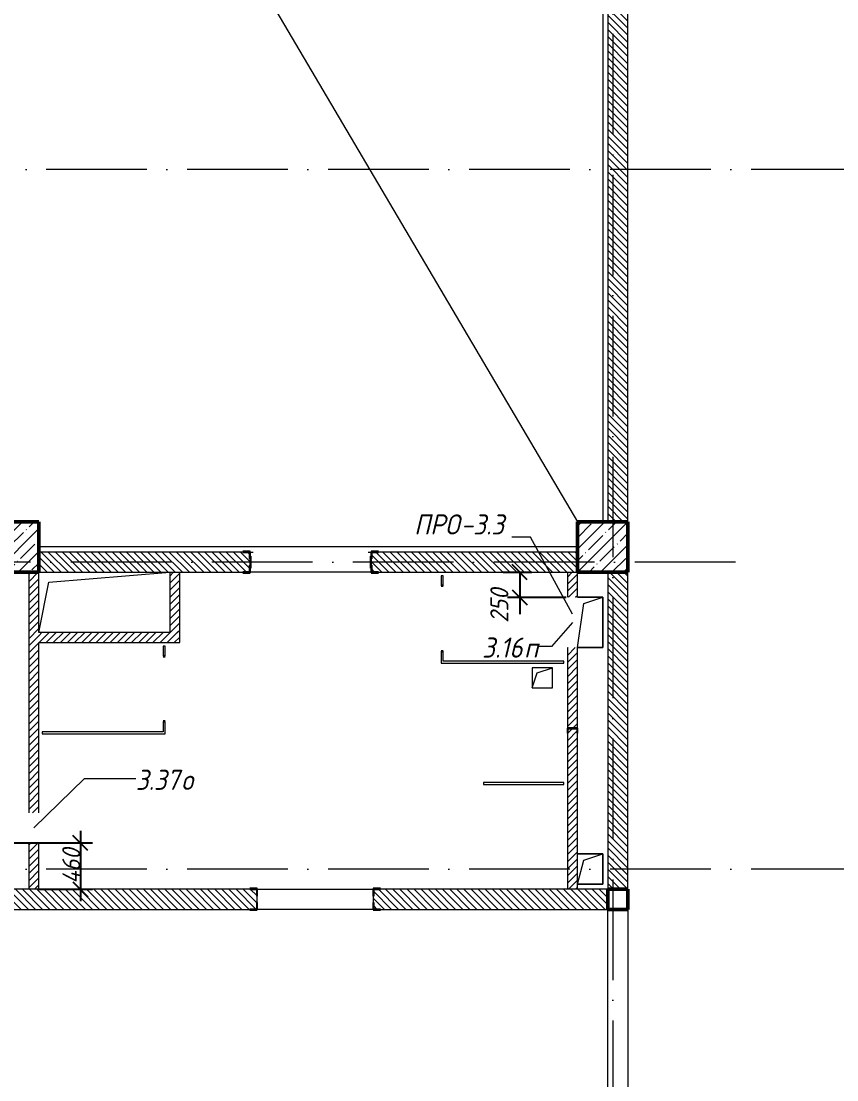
# Model space of a CAD drawing. Header units: millimetres. Extents: x -537608 to 253996, y -217170 to 186033.
# Drawn here: x -95460 to -87360, y 90472 to 100989 of the extents above; entities that cross this region are included whole.
import ezdxf

# ---------------------------------------------------------------- set-up
doc = ezdxf.new("R2010")
doc.units = ezdxf.units.MM
doc.linetypes.add('50_200_ШТРИХ_1Т_ш5_п1_п1_', pattern=[1400, 1000, -200, 0, -200])
for name, color, linetype, lineweight in [('A-____-____-DIMS', 7, 'Continuous', 9), ('A-DETL-____-OTLN-4', 7, 'Continuous', 18), ('A-DOOR-OPNG-MCUT', 7, 'Continuous', 35), ('A-FLOR-____-OTLN', 7, 'Continuous', 9), ('A-GENM-____-IDEN', 7, 'Continuous', 9), ('A-GENM-____-MCUT', 7, 'Continuous', 25), ('A-GENM-____-OTLN', 7, 'Continuous', 9), ('A-GENM-____-OTLN-1', 7, 'Continuous', 25), ('A-GLAZ-____-IDEN', 7, 'Continuous', 9), ('A-WALL-____-MCUT-3', 7, 'Continuous', 9), ('A-WALL-____-PATT-1', 7, 'Continuous', 9), ('A-WALL-FNSH-MCUT-1', 7, 'Continuous', 9), ('I-WALL-____-OTLN', 7, 'Continuous', 9), ('S-COLS-____-MCUT', 7, 'Continuous', 50), ('S-COLS-____-OTLN', 7, 'Continuous', 9), ('S-GRID-____-OTLN-1', 7, '50_200_ШТРИХ_1Т_ш5_п1_п1_', 9)]:
    doc.layers.add(name, color=color, linetype=linetype, lineweight=lineweight)
doc.layers.add('A-DOOR-____-OTLN-2', color=7, linetype='Continuous', lineweight=9, true_color=0xffffff)
doc.styles.add('ISOCPEUR_I_10', font='isocpeui.ttf', dxfattribs={"width": 0.9, "height": 180})
doc.styles.add('ISOCPEUR_I_9', font='isocpeui.ttf', dxfattribs={"width": 0.9, "height": 250})
doc.dimstyles.new('ISO-1_8_0_9К_СРЕДНИЙ_Кладочные_3', dxfattribs={"dimscale": 304.8, "dimtxt": 179.276612, "dimasz": 0.492126, "dimexe": 0.393701, "dimexo": 0, "dimgap": 0, "dimtad": 1, "dimdec": 3, "dimrnd": 0.001, "dimdsep": 46, "dimtxsty": 'ISOCPEUR_I_10', "dimblk1": 'OBLIQUE', "dimblk2": 'OBLIQUE', "dimsah": 1, "dimcen": 0.09, "dimdle": 0.393701, "dimazin": 0, "dimtfac": 1, "dimtdec": 4, "dimtix": 1, "dimtmove": 0, "dimatfit": 3, "dimfxl": 1, "dimtvp": 1, "dimtolj": 1, "dimtzin": 0, "dimarcsym": 2})
doc.dimstyles.new('ISO-1_8_0_9К_СРЕДНИЙ_Кладочные_4', dxfattribs={"dimscale": 304.8, "dimtxt": 179.276612, "dimasz": 0.492126, "dimexe": 0.393701, "dimexo": 0, "dimgap": 0, "dimtad": 1, "dimdec": 3, "dimrnd": 0.001, "dimdsep": 46, "dimtxsty": 'ISOCPEUR_I_10', "dimblk1": 'OBLIQUE', "dimblk2": 'OBLIQUE', "dimsah": 1, "dimcen": 0.09, "dimdle": 0.393701, "dimazin": 0, "dimtfac": 1, "dimtdec": 4, "dimtix": 1, "dimtmove": 1, "dimatfit": 3, "dimfxl": 1, "dimtvp": 1, "dimtolj": 1, "dimtzin": 0, "dimarcsym": 2})
pattern_1 = [(45, (-178684.97, 83184.237), (-35.35534, 35.35534), [])]
pattern_2 = [(135, (-178684.97, 83184.237), (-35.35534, -35.35534), [])]

# ---------------------------------------------------------------- blocks, each defined once
blk = doc.blocks.new('BSC_Колонна _Прямоугольная - 500х500-V13-АР1_План отверстий 3 этажа в осях 1-64_А-ГГ')
at = {"layer": 'S-COLS-____-OTLN'}
h = blk.add_hatch(dxfattribs=at)
h.set_pattern_fill('FP_49', color=256, style=0, pattern_type=2)
h.set_pattern_definition([(45, (-89000, -12581.04), (-114.04925, 114.04925), []), (45, (-88885.95, -12581.04), (-114.04925, 114.04925), [201.613, -40.323, 3.353, -36.97])])
h.paths.add_polyline_path([(-250, -250), (250, -250), (250, 250), (-250, 250)], flags=0)
at = {"layer": 'S-COLS-____-MCUT'}
for p, q in [((250, 250), (-250, 250)), ((-250, 250), (-250, -250)), ((250, -250), (250, 250)), ((-250, -250), (250, -250))]:
    blk.add_line(p, q, dxfattribs=at)
blk = doc.blocks.new('BSC_Колонна _Прямоугольная - 500х500-V24-АР1_План отверстий 3 этажа в осях 1-64_А-ГГ')
at = {"layer": 'S-COLS-____-OTLN'}
h = blk.add_hatch(dxfattribs=at)
h.set_pattern_fill('FP_61', color=256, style=0, pattern_type=2)
h.set_pattern_definition([(45, (-83150, -12581.04), (-114.04925, 114.04925), []), (45, (-83035.95, -12581.04), (-114.04925, 114.04925), [201.613, -40.323, 3.353, -36.97])])
h.paths.add_polyline_path([(-250, -250), (250, -250), (250, 250), (-250, 250)], flags=0)
at = {"layer": 'S-COLS-____-MCUT'}
for p, q in [((250, 250), (-250, 250)), ((-250, 250), (-250, -250)), ((250, -250), (250, 250)), ((-250, -250), (250, -250))]:
    blk.add_line(p, q, dxfattribs=at)
blk = doc.blocks.new('DOR_ДУ_распашная__1Ст_Прямоугольная_ШЕР - Вн_650х2100h_Кабинки С_у-17949507-АР1_План отверстий 3 этажа в осях 1-64_А-ГГ')
at = {"layer": 'A-DOOR-OPNG-MCUT'}
for p, q in [((-325, -10), (-325, 10)), ((325, 10), (325, -10))]:
    blk.add_line(p, q, dxfattribs=at)
blk = doc.blocks.new('DOR_ДУ_распашная__1Ст_Прямоугольная_ШЕР - Вн_650х2100h_Кабинки С_у-17949503-АР1_План отверстий 3 этажа в осях 1-64_А-ГГ')
at = {"layer": 'A-DOOR-OPNG-MCUT'}
for p, q in [((-325, 10), (-325, -10)), ((325, -10), (325, 10))]:
    blk.add_line(p, q, dxfattribs=at)
blk = doc.blocks.new('154_Стойка_СКБ_Уголок - СМ-2180_200-28268025-АР1_План отверстий 3 этажа в осях 1-64_А-ГГ')
at = {"layer": 'A-GENM-____-MCUT'}
for p, q in [((125, 156), (125, 81)), ((200, 156), (125, 156)), ((131, 81), (131, 150)), ((131, 150), (200, 150)), ((200, 150), (200, 156)), ((125, 81), (131, 81)), ((131, 19), (125, 19)), ((125, 19), (125, -56)), ((131, -50), (131, 19)), ((125, -56), (200, -56)), ((200, -50), (131, -50)), ((200, -56), (200, -50))]:
    blk.add_line(p, q, dxfattribs=at)
blk = doc.blocks.new('154_Стойка_СКБ_Уголок - СМ-2480_200-28346303-АР1_План отверстий 3 этажа в осях 1-64_А-ГГ')
at = {"layer": 'A-GENM-____-MCUT'}
for p, q in [((125, 156), (125, 81)), ((200, 156), (125, 156)), ((131, 81), (131, 150)), ((131, 150), (200, 150)), ((200, 150), (200, 156)), ((125, 81), (131, 81)), ((131, 19), (125, 19)), ((125, 19), (125, -56)), ((131, -50), (131, 19)), ((125, -56), (200, -56)), ((200, -50), (131, -50)), ((200, -56), (200, -50))]:
    blk.add_line(p, q, dxfattribs=at)
blk = doc.blocks.new('Стойка_Влож_Полоса боковая - Полоса-28213942-АР1_План отверстий 3 этажа в осях 1-64_А-ГГ')
at = {"layer": 'A-GENM-____-OTLN'}
for p, q in [((-5, 60), (0, 60)), ((-5, -60), (-5, 60)), ((0, 31), (0, -31)), ((0, -60), (-5, -60))]:
    blk.add_line(p, q, dxfattribs=at)
blk = doc.blocks.new('154_Фахверк_СКБ_Швеллер - Тип_100_3960-28331862-АР1_План отверстий 3 этажа в осях 1-64_А-ГГ')
at = {"layer": 'A-GENM-____-MCUT'}
for p, q in [((175, 50), (125, 50)), ((125, 50), (125, -50)), ((128, 47), (175, 47)), ((128, -47), (128, 47)), ((175, 47), (175, 50)), ((125, -50), (175, -50)), ((175, -47), (128, -47)), ((175, -50), (175, -47))]:
    blk.add_line(p, q, dxfattribs=at)
blk = doc.blocks.new('AR_Отверстие прямоугольное _в плите_ - AR_Отверстие прямоугольное _в плите_-V171-АР1_План отверстий 3 этажа в осях 1-64_А-ГГ')
at = {"layer": 'A-GENM-____-OTLN'}
for p, q in [((125, 250), (-125, 250)), ((-63, 188), (125, 250)), ((125, -250), (125, 250)), ((-125, -250), (-63, 188)), ((-125, -250), (125, -250))]:
    blk.add_line(p, q, dxfattribs=at)
blk = doc.blocks.new('AR_Отверстие прямоугольное _в плите_ - AR_Отверстие прямоугольное _в плите_-30459207-АР1_План отверстий 3 этажа в осях 1-64_А-ГГ')
at = {"layer": 'A-GENM-____-OTLN'}
for p, q in [((100, 100), (-100, 100)), ((-100, 100), (-100, -100)), ((-100, -100), (-50, 50)), ((-50, 50), (100, 100)), ((100, -100), (100, 100)), ((-100, -100), (100, -100))]:
    blk.add_line(p, q, dxfattribs=at)
blk = doc.blocks.new('AR_Отверстие прямоугольное _в плите_ - AR_Отверстие прямоугольное _в плите_-30552510-АР1_План отверстий 3 этажа в осях 1-64_А-ГГ')
at = {"layer": 'A-GENM-____-OTLN'}
for p, q in [((-550, 200), (650, 300)), ((-650, -300), (-550, 200))]:
    blk.add_line(p, q, dxfattribs=at)
blk = doc.blocks.new('AR_Отверстие прямоугольное _в плите_ - AR_Отверстие прямоугольное _в плите_-30552590-АР1_План отверстий 3 этажа в осях 1-64_А-ГГ')
at = {"layer": 'A-GENM-____-OTLN'}
for p, q in [((125, 150), (-125, 150)), ((-63, 88), (125, 150)), ((125, -150), (125, 150)), ((-125, -150), (-63, 88)), ((-125, -150), (125, -150))]:
    blk.add_line(p, q, dxfattribs=at)
blk = doc.blocks.new('BSC_Колонна _Прямоугольная1 - 200х200 _металл_-35216022-АР1_План отверстий 3 этажа в осях 1-64_А-ГГ')
at = {"layer": 'S-COLS-____-MCUT'}
for p, q in [((100, 100), (-100, 100)), ((-100, 100), (-100, -100)), ((100, -100), (100, 100)), ((-100, -100), (100, -100))]:
    blk.add_line(p, q, dxfattribs=at)
blk = doc.blocks.new('_Oblique')
at = {"color": 0, "linetype": 'ByBlock', "lineweight": -2}
blk.add_line((-0.5, -0.5), (0.5, 0.5), dxfattribs=at)
blk = doc.blocks.new('*D1187')
at = {"layer": 'A-____-____-DIMS', "color": 0, "lineweight": -2, "transparency": 16777216}
for p, q in [((-90672, 95515), (-90389, 95515)), ((-90509, 95515), (-90509, 95145)), ((-90048, 95265), (-90629, 95265)), ((-90509, 95265), (-90509, 95097))]:
    blk.add_line(p, q, dxfattribs=at)
at = {"layer": 'Defpoints', "color": 0, "transparency": 16777216}
for p in [(-90672, 95515), (-90509, 95515), (-90048, 95265)]:
    blk.add_point(p, dxfattribs=at)
at = {"layer": 'A-____-____-DIMS', "color": 0, "lineweight": -2, "transparency": 16777216, "xscale": 150, "yscale": 150, "zscale": 150}
for p, rotation in [((-90509, 95515), 90), ((-90509, 95265), 270)]:
    blk.add_blockref('_Oblique', p, dxfattribs=dict(at, rotation=rotation))
at = {"layer": 'A-____-____-DIMS', "color": 0, "transparency": 16777216, "insert": (-90801, 95012), "char_height": 180, "width": 409.58, "attachment_point": 1, "rotation": 90, "line_spacing_factor": 1.149209, "style": 'ISOCPEUR_I_10'}
blk.add_mtext('\\A1;250', dxfattribs=at)
blk = doc.blocks.new('*D1234')
at = {"layer": 'A-____-____-DIMS', "color": 0, "lineweight": -2, "transparency": 16777216}
for p, q in [((-94872, 92945), (-94872, 92245)), ((-95885, 92825), (-94752, 92825)), ((-95285, 92365), (-94752, 92365))]:
    blk.add_line(p, q, dxfattribs=at)
at = {"layer": 'Defpoints', "color": 0, "transparency": 16777216}
for p in [(-95885, 92825), (-95285, 92365), (-94872, 92365)]:
    blk.add_point(p, dxfattribs=at)
at = {"layer": 'A-____-____-DIMS', "color": 0, "lineweight": -2, "transparency": 16777216, "xscale": 150, "yscale": 150, "zscale": 150}
for p, rotation in [((-94872, 92825), 90), ((-94872, 92365), 270)]:
    blk.add_blockref('_Oblique', p, dxfattribs=dict(at, rotation=rotation))
at = {"layer": 'A-____-____-DIMS', "color": 0, "transparency": 16777216, "insert": (-94962, 92595), "char_height": 180, "width": 426.13, "attachment_point": 5, "rotation": 90, "style": 'ISOCPEUR_I_10'}
blk.add_mtext('\\A1;460', dxfattribs=at)

msp = doc.modelspace()

# ---------------------------------------------------------------- hatches: boundary and pattern name
at = {"layer": 'A-WALL-____-PATT-1'}
h = msp.add_hatch(dxfattribs=at)
h.set_pattern_fill('FP_6', color=256, style=0, pattern_type=2)
h.set_pattern_definition(pattern_2)
h.paths.add_polyline_path([(-89434.9702, 96015.2788), (-89434.9702, 101565.2788), (-89634.9702, 101565.2788), (-89634.9702, 96015.2788)], flags=0)
h = msp.add_hatch(dxfattribs=at)
h.set_pattern_fill('FP_6', color=256, style=0, pattern_type=2)
h.set_pattern_definition(pattern_2)
h.paths.add_polyline_path([(-91978.9702, 95515.2788), (-89934.9702, 95515.2788), (-89934.9702, 95715.2788), (-91978.9702, 95715.2788), (-91978.9702, 95646.2788), (-91984.9702, 95646.2788), (-91984.9702, 95584.2788), (-91978.9702, 95584.2788), (-91978.9702, 95515.8642)], flags=0)
h.paths.add_polyline_path([(-93259.9702, 95515.2788), (-93190.9702, 95515.2788), (-93190.9702, 95584.2788), (-93184.9702, 95584.2788), (-93184.9702, 95646.2788), (-93190.9702, 95646.2788), (-93190.9702, 95715.2788), (-95284.9702, 95715.2788), (-95284.9702, 95515.2788), (-93860.3613, 95515.2788)], flags=0)
h = msp.add_hatch(dxfattribs=at)
h.set_pattern_fill('FP_5', color=256, style=0, pattern_type=2)
h.set_pattern_definition(pattern_1)
h.paths.add_polyline_path([(-95384.9702, 92365.2788), (-95284.9702, 92365.2788), (-95284.9702, 92825.2788), (-95384.9702, 92825.2788)], flags=0)
h.paths.add_polyline_path([(-95384.9702, 93125.2788), (-95284.9702, 93125.2788), (-95284.9702, 95515.2788), (-95384.9702, 95515.2788), (-95384.9702, 94238.6546)], flags=0)
h = msp.add_hatch(dxfattribs=at)
h.set_pattern_fill('FP_5', color=256, style=0, pattern_type=2)
h.set_pattern_definition(pattern_1)
h.paths.add_polyline_path([(-93884.9702, 94915.2788), (-93884.9702, 95515.2788), (-93984.9702, 95515.2788), (-93984.9702, 94915.2788)], flags=0)
h = msp.add_hatch(dxfattribs=at)
h.set_pattern_fill('FP_5', color=256, style=0, pattern_type=2)
h.set_pattern_definition(pattern_1)
h.paths.add_polyline_path([(-90034.9702, 92365.2788), (-89934.9702, 92365.2788), (-89934.9702, 93915.2788), (-89937.9702, 93915.2788), (-89937.9702, 93962.2788), (-90031.9702, 93962.2788), (-90031.9702, 93915.2788), (-90034.9702, 93915.2788)], flags=0)
h.paths.add_polyline_path([(-89934.9702, 93965.2788), (-89934.9702, 94765.2788), (-90034.9702, 94765.2788), (-90034.9702, 93965.2788), (-89937.9702, 93965.2788)], flags=0)
h.paths.add_polyline_path([(-90034.9702, 95265.2788), (-89934.9702, 95265.2788), (-89934.9702, 95515.2788), (-90034.9702, 95515.2788)], flags=0)
h = msp.add_hatch(dxfattribs=at)
h.set_pattern_fill('FP_6', color=256, style=0, pattern_type=2)
h.set_pattern_definition(pattern_2)
h.paths.add_polyline_path([(-89434.9702, 92365.2788), (-89434.9702, 95515.2788), (-89634.9702, 95515.2788), (-89634.9702, 92365.2788)], flags=0)
h = msp.add_hatch(dxfattribs=at)
h.set_pattern_fill('FP_5', color=256, style=0, pattern_type=2)
h.set_pattern_definition(pattern_1)
h.paths.add_polyline_path([(-95284.9702, 94815.2788), (-93884.9702, 94815.2788), (-93884.9702, 94915.2788), (-95284.9702, 94915.2788)], flags=0)
h = msp.add_hatch(dxfattribs=at)
h.set_pattern_fill('FP_6', color=256, style=0, pattern_type=2)
h.set_pattern_definition(pattern_2)
h.paths.add_polyline_path([(-89634.9702, 92165.2788), (-89634.9702, 92365.2788), (-91958.9702, 92364.7638), (-91958.9702, 92296.2788), (-91964.9702, 92296.2788), (-91964.9702, 92234.2788), (-91958.9702, 92234.2788), (-91958.9702, 92165.2788), (-90325.4327, 92165.2788)], flags=0)
h.paths.add_polyline_path([(-93860.3613, 92165.2788), (-93120.9702, 92165.2788), (-93120.9702, 92234.2788), (-93114.9702, 92234.2788), (-93114.9702, 92296.2788), (-93120.9702, 92296.2788), (-93120.9702, 92365.2788), (-98528.9702, 92365.2788), (-98528.9702, 92296.2788), (-98534.9702, 92296.2788), (-98534.9702, 92234.2788), (-98528.9702, 92234.2788), (-98528.9702, 92165.2788), (-95627.8256, 92165.2788)], flags=0)
h.paths.add_polyline_path([(-99759.9702, 92165.2788), (-99690.9702, 92165.2788), (-99690.9702, 92234.2788), (-99684.9702, 92234.2788), (-99684.9702, 92296.2788), (-99690.9702, 92296.2788), (-99690.9702, 92365.2788), (-100684.9702, 92365.2788), (-100684.9702, 92165.2788)], flags=0)

# ---------------------------------------------------------------- linework, layer by layer
at = {"layer": 'A-DETL-____-OTLN-4'}
msp.add_line((-107334.9702, 125515.2788), (-89934.9702, 96015.2788), dxfattribs=at)
at = {"layer": 'A-FLOR-____-OTLN'}
for p, q in [((-89684.9702, 101565.2788), (-89684.9702, 96015.2788)), ((-89934.9702, 95765.2788), (-95284.9702, 95765.2788)), ((-89934.9702, 95265.2788), (-89684.9702, 95265.2788)), ((-89684.9702, 95265.2788), (-89684.9702, 94765.2788)), ((-89684.9702, 94765.2788), (-89934.9702, 94765.2788)), ((-89934.9702, 92715.2788), (-89684.9702, 92715.2788)), ((-89684.9702, 92715.2788), (-89684.9702, 92415.2788)), ((-89684.9702, 92415.2788), (-89934.9702, 92415.2788))]:
    msp.add_line(p, q, dxfattribs=at)
at = {"layer": 'A-GENM-____-IDEN'}
for p, q in [((-90400.5835, 95862.1807), (-90587.1283, 95862.1807)), ((-89984.9702, 95098.1425), (-90400.5835, 95862.1807))]:
    msp.add_line(p, q, dxfattribs=at)
at = {"layer": 'A-GLAZ-____-IDEN'}
for p, q in [((-89984.9702, 95015.2788), (-90193.3523, 94778.2746)), ((-90193.3523, 94778.2746), (-90322.0344, 94778.2746)), ((-95334.9702, 92975.2788), (-94831.1096, 93464.2353)), ((-94831.1096, 93464.2353), (-94321.399, 93464.2353))]:
    msp.add_line(p, q, dxfattribs=at)
at = {"layer": 'A-WALL-____-MCUT-3'}
for p, q in [((-89634.9702, 101565.2788), (-89634.9702, 96015.2788)), ((-89434.9702, 96015.2788), (-89434.9702, 101565.2788)), ((-93259.9702, 95715.2788), (-95284.9702, 95715.2788)), ((-89934.9702, 95715.2788), (-91909.9702, 95715.2788)), ((-95284.9702, 95515.2788), (-93259.9702, 95515.2788)), ((-91909.9702, 95515.2788), (-89934.9702, 95515.2788)), ((-89634.9702, 95515.2788), (-89634.9702, 92365.2788)), ((-89434.9702, 92365.2788), (-89434.9702, 95515.2788)), ((-93189.9702, 92365.2788), (-97239.9702, 92365.2788)), ((-89634.9702, 92365.2788), (-91889.9702, 92365.2788)), ((-93114.9702, 92234.2788), (-93114.9702, 92296.2788)), ((-91964.9702, 92296.2788), (-91964.9702, 92234.2788)), ((-98459.9702, 92165.2788), (-93189.9702, 92165.2788)), ((-91889.9702, 92165.2788), (-89634.9702, 92165.2788))]:
    msp.add_line(p, q, dxfattribs=at)
at = {"layer": 'A-WALL-FNSH-MCUT-1'}
for p, q in [((-95384.9702, 95515.2788), (-95384.9702, 93125.2788)), ((-95284.9702, 94915.2788), (-95284.9702, 95515.2788)), ((-93984.9702, 95515.2788), (-93984.9702, 94915.2788)), ((-93884.9702, 94815.2788), (-93884.9702, 95515.2788)), ((-90034.9702, 95515.2788), (-90034.9702, 95265.2788)), ((-89934.9702, 95265.2788), (-89934.9702, 95515.2788)), ((-91269.9702, 95480.2788), (-91289.9702, 95480.2788)), ((-91289.9702, 95480.2788), (-91289.9702, 95380.2788)), ((-91269.9702, 95380.2788), (-91269.9702, 95480.2788)), ((-93984.9702, 94915.2788), (-95284.9702, 94915.2788)), ((-95284.9702, 93125.2788), (-95284.9702, 94815.2788)), ((-95284.9702, 94815.2788), (-93884.9702, 94815.2788)), ((-94029.9702, 94780.2788), (-94049.9702, 94780.2788)), ((-94049.9702, 94780.2788), (-94049.9702, 94680.2788)), ((-94029.9702, 94680.2788), (-94029.9702, 94780.2788)), ((-90034.9702, 94765.2788), (-90034.9702, 93965.2788)), ((-89934.9702, 93965.2788), (-89934.9702, 94765.2788)), ((-91289.9702, 94730.2788), (-91289.9702, 94610.2788)), ((-91269.9702, 94630.2788), (-91269.9702, 94730.2788)), ((-91289.9702, 94610.2788), (-90069.9702, 94610.2788)), ((-90069.9702, 94630.2788), (-91269.9702, 94630.2788)), ((-90069.9702, 94610.2788), (-90069.9702, 94630.2788)), ((-94049.9702, 94030.2788), (-94049.9702, 93930.2788)), ((-94029.9702, 93910.2788), (-94029.9702, 94030.2788)), ((-94049.9702, 93930.2788), (-95249.9702, 93930.2788)), ((-95249.9702, 93930.2788), (-95249.9702, 93910.2788)), ((-95249.9702, 93910.2788), (-94029.9702, 93910.2788)), ((-90034.9702, 93915.2788), (-90034.9702, 92365.2788)), ((-89934.9702, 92365.2788), (-89934.9702, 93915.2788)), ((-90069.9702, 93425.2788), (-90869.9702, 93425.2788)), ((-90869.9702, 93425.2788), (-90869.9702, 93405.2788)), ((-90869.9702, 93405.2788), (-90069.9702, 93405.2788)), ((-90069.9702, 93405.2788), (-90069.9702, 93425.2788)), ((-95384.9702, 92825.2788), (-95384.9702, 92365.2788)), ((-95284.9702, 92365.2788), (-95284.9702, 92825.2788))]:
    msp.add_line(p, q, dxfattribs=at)
at = {"layer": 'I-WALL-____-OTLN'}
for p, q in [((-93184.9702, 95715.2788), (-93154.9702, 95715.2788)), ((-92014.9702, 95715.2788), (-91984.9702, 95715.2788)), ((-91984.9702, 95515.2788), (-93184.9702, 95515.2788)), ((-93114.9702, 92365.2788), (-91964.9702, 92365.2788)), ((-91964.9702, 92165.2788), (-93114.9702, 92165.2788)), ((-89634.9702, 89965.2788), (-89634.9702, 92165.2788)), ((-89434.9702, 92165.2788), (-89434.9702, 89965.2788))]:
    msp.add_line(p, q, dxfattribs=at)
at = {"layer": 'S-GRID-____-OTLN-1'}
for p, q in [((-89584.9702, 133065.1964), (-89584.9702, 78701.6305)), ((-74610.5636, 99515.2788), (-111358.1997, 99515.2788)), ((-88366.1829, 95615.2788), (-111358.1997, 95615.2788)), ((-74610.5636, 92565.2788), (-183114.8259, 92565.2788))]:
    msp.add_line(p, q, dxfattribs=at)

# ---------------------------------------------------------------- block references
at = {"layer": 'A-DOOR-____-OTLN-2', "rotation": 90}
for name, p in [('DOR_ДУ_распашная__1Ст_Прямоугольная_ШЕР - Вн_650х2100h_Кабинки С_у-17949503-АР1_План отверстий 3 этажа в осях 1-64_А-ГГ', (-91279.9702, 95055.2788)), ('DOR_ДУ_распашная__1Ст_Прямоугольная_ШЕР - Вн_650х2100h_Кабинки С_у-17949507-АР1_План отверстий 3 этажа в осях 1-64_А-ГГ', (-94039.9702, 94355.2788))]:
    msp.add_blockref(name, p, dxfattribs=at)
at = {"layer": 'A-GENM-____-OTLN', "rotation": 180}
msp.add_blockref('Стойка_Влож_Полоса боковая - Полоса-28213942-АР1_План отверстий 3 этажа в осях 1-64_А-ГГ', (-93184.9702, 95615.2788), dxfattribs=at)
at = {"layer": 'A-GENM-____-OTLN'}
for name, p in [('Стойка_Влож_Полоса боковая - Полоса-28213942-АР1_План отверстий 3 этажа в осях 1-64_А-ГГ', (-91984.9702, 95615.2788)), ('AR_Отверстие прямоугольное _в плите_ - AR_Отверстие прямоугольное _в плите_-30552510-АР1_План отверстий 3 этажа в осях 1-64_А-ГГ', (-94634.9702, 95215.2788)), ('AR_Отверстие прямоугольное _в плите_ - AR_Отверстие прямоугольное _в плите_-V171-АР1_План отверстий 3 этажа в осях 1-64_А-ГГ', (-89809.9702, 95015.2788)), ('AR_Отверстие прямоугольное _в плите_ - AR_Отверстие прямоугольное _в плите_-30459207-АР1_План отверстий 3 этажа в осях 1-64_А-ГГ', (-90284.6294, 94465.2788)), ('AR_Отверстие прямоугольное _в плите_ - AR_Отверстие прямоугольное _в плите_-30552590-АР1_План отверстий 3 этажа в осях 1-64_А-ГГ', (-89809.9702, 92565.2788))]:
    msp.add_blockref(name, p, dxfattribs=at)
at = {"layer": 'A-GENM-____-OTLN-1'}
for name, p, rotation in [('154_Стойка_СКБ_Уголок - СМ-2480_200-28346303-АР1_План отверстий 3 этажа в осях 1-64_А-ГГ', (-93059.9702, 95665.2788), 180), ('154_Фахверк_СКБ_Швеллер - Тип_100_3960-28331862-АР1_План отверстий 3 этажа в осях 1-64_А-ГГ', (-89984.9702, 94090.2788), 270), ('154_Стойка_СКБ_Уголок - СМ-2180_200-28268025-АР1_План отверстий 3 этажа в осях 1-64_А-ГГ', (-92989.9702, 92315.2788), 180)]:
    msp.add_blockref(name, p, dxfattribs=dict(at, rotation=rotation))
for name, p in [('154_Стойка_СКБ_Уголок - СМ-2480_200-28346303-АР1_План отверстий 3 этажа в осях 1-64_А-ГГ', (-92109.9702, 95565.2788)), ('154_Стойка_СКБ_Уголок - СМ-2180_200-28268025-АР1_План отверстий 3 этажа в осях 1-64_А-ГГ', (-92089.9702, 92215.2788))]:
    msp.add_blockref(name, p, dxfattribs=at)
at = {"layer": 'S-COLS-____-OTLN'}
for name, p in [('BSC_Колонна _Прямоугольная - 500х500-V24-АР1_План отверстий 3 этажа в осях 1-64_А-ГГ', (-95534.9702, 95765.2788)), ('BSC_Колонна _Прямоугольная - 500х500-V13-АР1_План отверстий 3 этажа в осях 1-64_А-ГГ', (-89684.9702, 95765.2788))]:
    msp.add_blockref(name, p, dxfattribs=at)
at = {"layer": 'S-COLS-____-OTLN', "rotation": 270.0000000000001}
msp.add_blockref('BSC_Колонна _Прямоугольная1 - 200х200 _металл_-35216022-АР1_План отверстий 3 этажа в осях 1-64_А-ГГ', (-89534.9702, 92265.2788), dxfattribs=at)

# ---------------------------------------------------------------- texts
at = {"layer": 'A-GENM-____-IDEN', "char_height": 200, "attachment_point": 1, "style": 'ISOCPEUR_I_9'}
for s, insert, width in [('ПРО', (-91557.5349, 96089.2968), 562.784625), ('-3.3', (-91093.1912, 96089.2968), 548.35425)]:
    msp.add_mtext(s, dxfattribs=dict(at, insert=insert, width=width))
at = {"layer": 'A-GLAZ-____-IDEN', "char_height": 200, "attachment_point": 1, "style": 'ISOCPEUR_I_9'}
for s, insert, width in [('3.16', (-90881.486, 94865.8892), 505.063125), ('\\fISOCPEUR|b0|i1|c204|p34|;\\W.9;п', (-90464.7672, 94865.8892), 158.734125), ('3.37', (-94321.399, 93551.8499), 548.35425), ('\\fISOCPEUR|b0|i1|c204|p34|;\\W.9;о', (-93868.9615, 93551.8499), 158.734125)]:
    msp.add_mtext(s, dxfattribs=dict(at, insert=insert, width=width))

# ---------------------------------------------------------------- dimensions: what is measured, and where the dimension line sits
at = {"layer": 'A-____-____-DIMS'}
dim = msp.add_linear_dim(base=(-90509.3331, 95515.2788), p1=(-90048.3512, 95265.2788), p2=(-90672.3007, 95515.2788), angle=90, dimstyle='ISO-1_8_0_9К_СРЕДНИЙ_Кладочные_3', override={"dimpost": '<>', "dimfxl": 672.170367}, dxfattribs=at)
dim.commit()
dim.dimension.update_dxf_attribs({"geometry": '*D1187', "text_midpoint": (-90681.3967, 95096.7265), "dimtype": 160, "text_rotation": 90})
dim = msp.add_linear_dim(base=(-94871.6702, 92365.2788), p1=(-95884.9702, 92825.2788), p2=(-95284.9702, 92365.2788), angle=90, dimstyle='ISO-1_8_0_9К_СРЕДНИЙ_Кладочные_4', override={"dimpost": '<>', "dimfxl": 756.042327}, dxfattribs=at)
dim.commit()
dim.dimension.update_dxf_attribs({"geometry": '*D1234', "text_midpoint": (-94961.6702, 92595.2788)})

doc.saveas('drawing.dxf')
